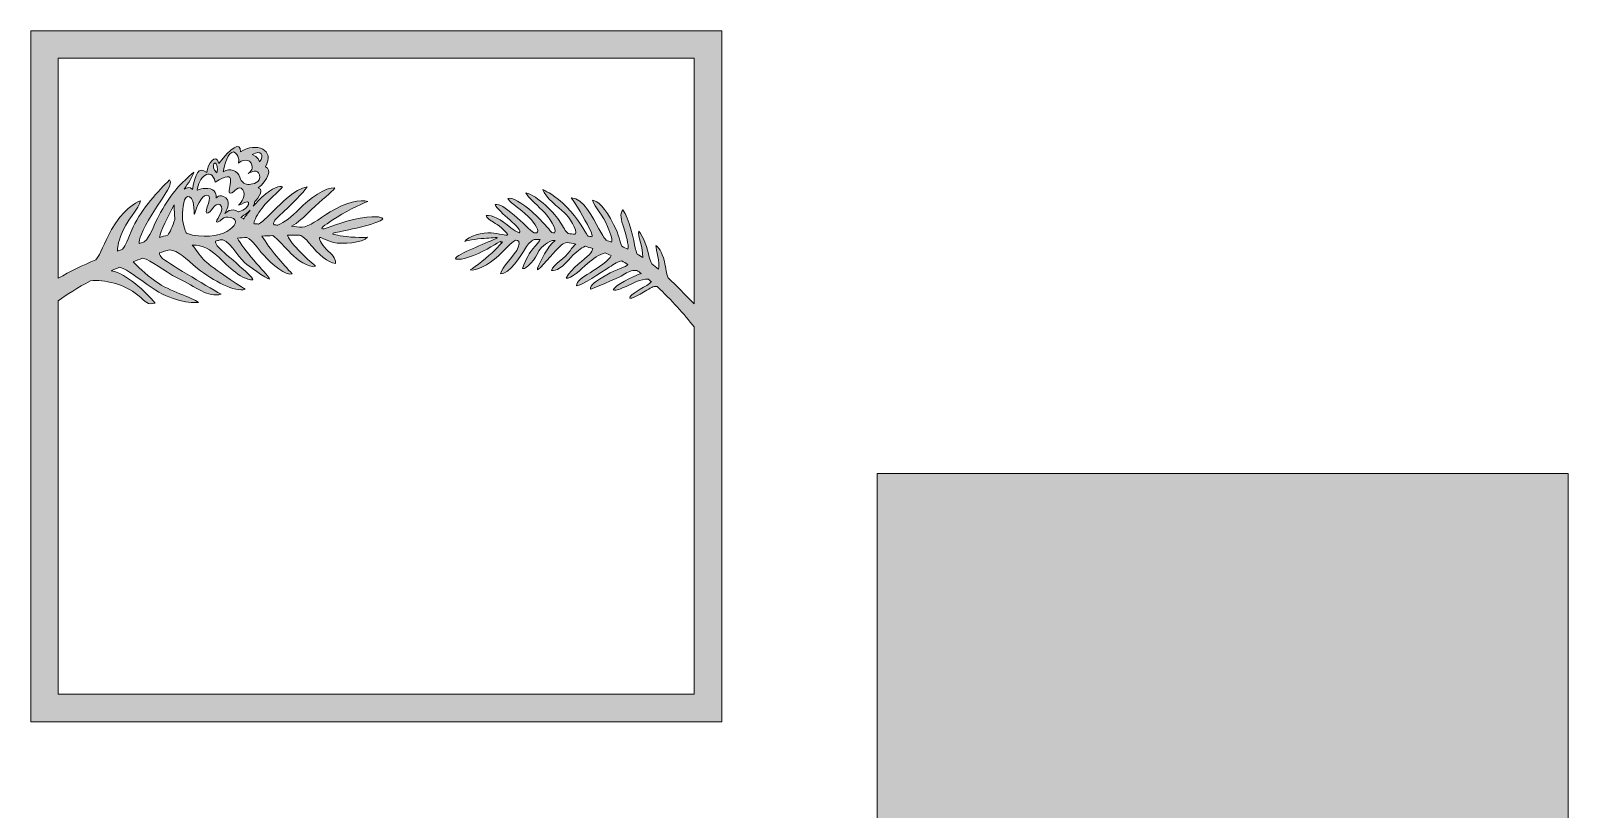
# Model space of a CAD drawing. Header units: inches. Extents: x -622 to 6982, y -2318 to 2869.
# Drawn here: x 4802 to 6982, y -1214 to -110 of the extents above; entities that cross this region are included whole.
import ezdxf

# ---------------------------------------------------------------- set-up
doc = ezdxf.new("R2010")
doc.units = ezdxf.units.IN
doc.header["$MEASUREMENT"] = 0
doc.layers.add('Layer 1', color=7, linetype='Continuous')

msp = doc.modelspace()

# ---------------------------------------------------------------- hatches: boundary and pattern name
at = {"layer": 'Layer 1', "true_color": 0xbee3fb}
h = msp.add_hatch(color=254, dxfattribs=at)
h.dxf.hatch_style = 2
h.paths.add_polyline_path([(4802.2, -110.2), (4802.2, -1089.8), (5781.8, -1089.8), (5781.8, -110.2)])
edge = h.paths.add_edge_path()
edge.add_spline(control_points=[(4841.2, -1050.8), (4841.2, -1050.8), (4841.2, -493.1), (4841.2, -493.1), (4853.2, -484.1), (4868.8, -474.4), (4886.9, -464.8), (4906.5, -462.5), (4934.8, -469.3), (4954.1, -485.1), (4966.4, -495.2), (4967.5, -499.1), (4978.8, -496.4), (4963.8, -479.9), (4939.3, -455.2), (4916.4, -450.5), (4920.2, -448.8), (4924, -447.1), (4928, -445.5), (4935.6, -447.1), (4945.7, -454.5), (4967, -469.9), (4998.2, -492.4), (5022.9, -496.3), (5040.1, -495.4), (5031.2, -487.9), (4998.8, -479.8), (4979.5, -465.7), (4964.2, -454.5), (4953.2, -443.8), (4947.5, -437.6), (4951.8, -436), (4956.2, -434.4), (4960.6, -432.8), (4973.7, -435), (4989.9, -450.8), (5010.9, -461.1), (5036.1, -473.5), (5053.8, -489), (5072, -483.7), (5050.2, -471.3), (4993.7, -437.4), (4988, -432.2), (4985.6, -430), (4984.7, -427.4), (4984.5, -425), (4989.3, -423.5), (4994.2, -422.1), (4999.1, -420.7), (5011.4, -421.9), (5021.3, -432.7), (5038.7, -447.1), (5059.9, -464.7), (5092.8, -481.3), (5106, -476.7), (5095.4, -469.6), (5055, -443.7), (5047, -434.3), (5041.7, -428.1), (5035.1, -419.3), (5031.2, -414.1), (5046.6, -413.7), (5057.5, -421.5), (5066.4, -429.3), (5077.5, -439), (5098.9, -463.4), (5117.1, -463.4), (5116.3, -456.5), (5071.6, -422.6), (5066.5, -415), (5064.8, -412.4), (5064.2, -410.3), (5063.9, -408.5), (5065.9, -408), (5067.7, -407.5), (5069.5, -407), (5071.2, -406.8), (5072.9, -406.6), (5074.6, -406.4), (5087.2, -411.7), (5099.9, -436.3), (5108.7, -441.8), (5114.5, -445.8), (5144.9, -468), (5140.4, -461.2), (5136.5, -455.3), (5101.2, -417.9), (5095.4, -404.3), (5099.7, -403.9), (5104.1, -403.5), (5108.6, -403.1), (5117.5, -407.9), (5122.8, -417.7), (5132.4, -428.6), (5144.1, -442.1), (5164.4, -458), (5172.6, -454.8), (5160.8, -441.6), (5140.3, -419.2), (5130, -401.4), (5135.2, -401.1), (5140.3, -400.8), (5145.3, -400.5), (5152.9, -405.5), (5163.2, -418.6), (5170.8, -425.9), (5180.1, -435), (5195.7, -446.4), (5205.9, -443.9), (5194, -433.8), (5165.9, -407.4), (5166.4, -399.9), (5172.4, -399.8), (5178, -399.9), (5183.1, -400.2), (5183.9, -400.3), (5184.6, -400.3), (5185.3, -400.3), (5189, -402.6), (5192.5, -406), (5196, -410.2), (5211.4, -428.8), (5223.1, -439), (5234, -440.1), (5235.1, -436.2), (5231.7, -429.2), (5224, -422.6), (5216.2, -416), (5210.7, -406), (5211.6, -403.9), (5212.6, -401.8), (5219.2, -406.9), (5231.4, -410.2), (5243.6, -413.5), (5273, -411), (5279.6, -402.8), (5274.7, -404.3), (5250.6, -402.7), (5241, -400.8), (5231.4, -398.9), (5226, -397.9), (5234.9, -396.2), (5243.8, -394.5), (5296.2, -384.1), (5301.3, -377), (5301, -375.7), (5296.2, -371.3), (5269.4, -375.8), (5242.7, -380.2), (5220.1, -392), (5216, -391.1), (5211.8, -390.3), (5217.1, -387.2), (5231, -377.9), (5245, -368.6), (5270.1, -355.7), (5280.2, -352.2), (5270.6, -348.8), (5248, -353.6), (5226.7, -367.1), (5208.6, -378.6), (5197.9, -387.5), (5186.8, -388.9), (5181.9, -388.4), (5176.9, -387.8), (5171.8, -387.4), (5180.6, -382.9), (5189.2, -374.6), (5199.9, -364.1), (5214.9, -349.4), (5228.4, -339.5), (5233.5, -332.9), (5220.3, -331.7), (5197.2, -348.3), (5182.7, -363), (5171.9, -374), (5162.1, -382.1), (5152.5, -385.7), (5150.6, -385.6), (5148.8, -385.5), (5147, -385.3), (5144.2, -379.9), (5154.1, -373.4), (5162, -365.7), (5170.9, -357.1), (5188.4, -340.2), (5193.9, -331.5), (5176.6, -334.3), (5155.5, -356.8), (5147.4, -364.5), (5141.4, -370.3), (5132.7, -379.8), (5125.2, -384.2), (5123, -384.1), (5120.9, -384), (5118.7, -383.9), (5118.2, -381.8), (5119.6, -377.5), (5125.5, -368), (5135.5, -351.7), (5156.4, -337), (5159, -331.5), (5155.9, -329.6), (5145.5, -332.3), (5129.7, -346.3), (5125.5, -350), (5121.5, -354.5), (5117.7, -359.1), (5118.9, -357), (5119.5, -355), (5119.2, -353), (5119.2, -353), (5135.9, -336.7), (5124.7, -333.1), (5137.6, -322.7), (5145.3, -306.3), (5134.8, -303.3), (5149.4, -279), (5121.7, -267.3), (5099.7, -282), (5099.1, -266.1), (5086.2, -276.5), (5068.6, -298.2), (5065, -282.8), (5052.8, -298.3), (5051.9, -311.4), (5039.2, -301.9), (5036.1, -313.1), (5031.3, -335.2), (5028.4, -330.9), (5024, -332.1), (5019.5, -334.9), (5025.8, -325.8), (5031.4, -318.2), (5033.2, -310.8), (5016, -325.4), (5002.3, -339.1), (4986.3, -367.8), (4972.7, -392.3), (4973, -401), (4962.8, -409.7), (4960.4, -410.4), (4958, -411.2), (4955.7, -412), (4955.1, -407), (4959.1, -394.8), (4974.4, -370.3), (4994.7, -337.8), (5003.9, -327.5), (4998.9, -321.8), (4983.7, -336.4), (4959.5, -362.6), (4947.6, -388.1), (4938.3, -408.2), (4937.7, -413.9), (4932.3, -420), (4930, -420.8), (4927.6, -421.7), (4925.2, -422.6), (4924.7, -420.7), (4924.9, -415.6), (4929.5, -401.8), (4936.8, -379.7), (4956.5, -361.7), (4957.8, -351.3), (4951.3, -352.8), (4931.9, -365.1), (4916.8, -391.9), (4905, -412.9), (4902.1, -426.3), (4894.3, -434.9), (4875.9, -442.8), (4857.9, -451.6), (4841.2, -461.1), (4841.2, -461.1), (4841.2, -149.2), (4841.2, -149.2), (4841.2, -149.2), (5742.8, -149.2), (5742.8, -149.2), (5742.8, -149.2), (5742.8, -497.6), (5742.8, -497.6), (5729.3, -483.7), (5717.5, -471.3), (5705.8, -460.4), (5702.3, -453.8), (5703, -448.2), (5700.4, -437.2), (5696.9, -422.3), (5691.9, -416.8), (5688.2, -414.6), (5688.9, -421), (5694.4, -438.3), (5692.1, -448.3), (5689, -445.7), (5685.8, -443.1), (5682.5, -440.7), (5681.2, -438.2), (5680, -435.2), (5679.1, -431.2), (5676.3, -418.7), (5671.4, -402.5), (5664, -394.3), (5662.7, -400.9), (5670.2, -417.9), (5669.8, -431.1), (5669.8, -431.3), (5669.8, -431.5), (5669.8, -431.8), (5667.3, -430.1), (5664.6, -428.5), (5662, -426.9), (5660.7, -424), (5659.7, -420.8), (5659.2, -418.2), (5657.5, -409), (5650.1, -374.8), (5641.7, -364.3), (5636.7, -370.3), (5639.1, -377.7), (5642.8, -389.4), (5645.6, -398.5), (5650.5, -414.4), (5648.8, -419.9), (5646, -418.5), (5643.1, -417.1), (5640, -415.8), (5637.8, -410.1), (5636.6, -400.3), (5628.4, -384.7), (5616.1, -361), (5606.5, -351.1), (5598.5, -350.4), (5601.8, -360.4), (5613.9, -372.3), (5619.8, -387.7), (5625, -401.1), (5627.2, -406.8), (5625.6, -409.9), (5623.1, -409), (5620.6, -408.1), (5617.9, -407.3), (5614.9, -403.7), (5611.3, -397.9), (5607.4, -390.8), (5599.7, -376.6), (5585.8, -346.8), (5568.4, -347.2), (5574.9, -355), (5586.4, -376), (5594.4, -390.8), (5598.3, -398), (5598.5, -401), (5597.5, -402.3), (5595.6, -401.9), (5593.7, -401.6), (5591.8, -401.2), (5588, -395.2), (5577.9, -375.6), (5562.4, -360.5), (5543.7, -342.3), (5535.1, -339.2), (5528.1, -335.4), (5531.9, -346.7), (5550.3, -360.8), (5558.4, -368), (5565.5, -374.2), (5578.1, -393), (5574, -398.7), (5570.7, -398.3), (5567.3, -398), (5563.9, -397.7), (5560.3, -394.6), (5557.2, -389), (5552.9, -381.5), (5546.1, -369.6), (5520.3, -343.8), (5504, -339.9), (5508.5, -347.4), (5516.5, -354.3), (5527.7, -365), (5537.6, -374.5), (5549.1, -392.4), (5544.6, -396.5), (5543.4, -396.5), (5542.2, -396.5), (5541, -396.4), (5535, -389.9), (5529.5, -382.3), (5514.1, -367.9), (5497.9, -352.9), (5483.8, -346.1), (5478.6, -348), (5484.5, -357.2), (5494.7, -360.4), (5507.4, -373.6), (5519, -385.7), (5523.3, -394.2), (5519.5, -396.5), (5518.3, -396.6), (5517.1, -396.6), (5515.9, -396.7), (5509.8, -394.3), (5499.3, -381.4), (5487.4, -371.6), (5473.7, -360.4), (5467.2, -355.3), (5460.6, -356.6), (5464.5, -367.3), (5501.4, -391.5), (5494.8, -396.6), (5490.9, -395.4), (5487, -393.1), (5482.9, -389.8), (5467.7, -377.4), (5456.7, -371.1), (5447.9, -371.9), (5447.6, -375.2), (5453.6, -379.3), (5460.8, -383.3), (5468, -387.3), (5478.7, -397.9), (5478.3, -399.7), (5477.9, -401.5), (5465.1, -397.3), (5454.8, -396.6), (5444.5, -395.9), (5421.4, -401.4), (5417.5, -409), (5421.1, -407), (5440.6, -404.4), (5448.5, -404.4), (5456.5, -404.4), (5468.4, -401.4), (5461.8, -404.7), (5446, -412.3), (5407.2, -426.5), (5404.2, -433), (5404.7, -434), (5409.2, -436.7), (5429.8, -428.9), (5448.8, -421.7), (5464, -410.2), (5469, -408.4), (5468.7, -409), (5468.6, -409.6), (5468.7, -410.2), (5469.4, -410), (5470.2, -409.9), (5470.9, -409.7), (5469.8, -411.5), (5466.1, -415.1), (5460.1, -421.1), (5450.5, -430.7), (5432.5, -445), (5425, -449.4), (5433.2, -450.6), (5450.5, -443.2), (5465.3, -429.1), (5475.7, -419.1), (5482.4, -411.4), (5489.2, -407.3), (5493.5, -407.5), (5496.4, -408.7), (5493.3, -417.2), (5489.1, -428.6), (5469, -445.5), (5468.2, -455), (5480.4, -455.8), (5497.2, -428.9), (5503.4, -418.5), (5507, -412.4), (5511.7, -408.4), (5515.7, -406), (5518.5, -406), (5521.4, -406.1), (5524.3, -406.2), (5523.4, -408.1), (5521.2, -411), (5517.3, -415.4), (5507.7, -426.6), (5505.3, -432.6), (5499.3, -447.5), (5506.1, -448.3), (5518.1, -431.9), (5521.4, -424.7), (5524.1, -418.8), (5532.1, -410.7), (5541.8, -407.4), (5543, -407.5), (5544.2, -407.7), (5545.4, -407.8), (5535.1, -415.3), (5524.7, -437.4), (5520.8, -446.8), (5516.5, -457.1), (5539.3, -429.9), (5546.3, -422.2), (5551.9, -416.1), (5556.2, -411.5), (5562.5, -410.2), (5566.6, -410.9), (5570.8, -411.7), (5574.9, -412.6), (5572.4, -414.7), (5569.5, -417.8), (5566.8, -422), (5559.9, -433.1), (5542.8, -441.3), (5540.5, -450), (5546.7, -451.9), (5556.3, -445), (5568.3, -431.3), (5575.2, -423.5), (5582.5, -418.3), (5588, -415.8), (5591.7, -416.7), (5595.3, -417.8), (5598.9, -418.9), (5598.6, -421.3), (5597.2, -424.3), (5593.8, -427.7), (5587.5, -434.3), (5568.8, -446.4), (5561.3, -460.8), (5568.3, -462.7), (5581.7, -448.8), (5591.3, -440.3), (5599.1, -433.5), (5608.8, -426.6), (5616.4, -425.2), (5619.2, -426.4), (5622.1, -427.6), (5624.9, -428.8), (5623.3, -435.3), (5605.1, -447.2), (5595.1, -453.2), (5583.3, -460.3), (5575.6, -465.5), (5576.1, -471.8), (5583.3, -471.7), (5610.9, -452.7), (5622.3, -445.5), (5629.6, -440.8), (5635.2, -437.1), (5640.1, -436.5), (5643, -438.1), (5645.8, -439.8), (5648.6, -441.5), (5646.5, -445.2), (5631.6, -448.7), (5618.9, -456.1), (5603.1, -465.4), (5594.5, -471), (5595.8, -476.6), (5595.8, -476.6), (5633, -462.2), (5644.4, -454.9), (5650.9, -450.7), (5656.8, -449.7), (5661.3, -449.9), (5663.5, -451.4), (5665.6, -452.9), (5667.8, -454.5), (5667, -454.8), (5666, -455.1), (5664.9, -455.4), (5657.4, -457.6), (5629.2, -471.8), (5627.9, -477.4), (5632.3, -478.9), (5638, -476), (5647.1, -472.4), (5654.9, -469.3), (5666.4, -461.5), (5677.9, -462.5), (5679.3, -463.6), (5680.7, -464.8), (5682, -465.9), (5676.2, -472.5), (5655.9, -481.2), (5652, -487.1), (5647.6, -493.6), (5663.3, -485.9), (5675.6, -478.2), (5683, -473.6), (5686.3, -471.9), (5690, -472.9), (5710.7, -491.7), (5728.3, -512.2), (5742.8, -530), (5742.8, -530), (5742.8, -1050.8), (5742.8, -1050.8), (5742.8, -1050.8), (4841.2, -1050.8), (4841.2, -1050.8)], knot_values=[0, 0, 0, 0, 1, 1, 1, 2, 2, 2, 3, 3, 3, 4, 4, 4, 5, 5, 5, 6, 6, 6, 7, 7, 7, 8, 8, 8, 9, 9, 9, 10, 10, 10, 11, 11, 11, 12, 12, 12, 13, 13, 13, 14, 14, 14, 15, 15, 15, 16, 16, 16, 17, 17, 17, 18, 18, 18, 19, 19, 19, 20, 20, 20, 21, 21, 21, 22, 22, 22, 23, 23, 23, 24, 24, 24, 25, 25, 25, 26, 26, 26, 27, 27, 27, 28, 28, 28, 29, 29, 29, 30, 30, 30, 31, 31, 31, 32, 32, 32, 33, 33, 33, 34, 34, 34, 35, 35, 35, 36, 36, 36, 37, 37, 37, 38, 38, 38, 39, 39, 39, 40, 40, 40, 41, 41, 41, 42, 42, 42, 43, 43, 43, 44, 44, 44, 45, 45, 45, 46, 46, 46, 47, 47, 47, 48, 48, 48, 49, 49, 49, 50, 50, 50, 51, 51, 51, 52, 52, 52, 53, 53, 53, 54, 54, 54, 55, 55, 55, 56, 56, 56, 57, 57, 57, 58, 58, 58, 59, 59, 59, 60, 60, 60, 61, 61, 61, 62, 62, 62, 63, 63, 63, 64, 64, 64, 65, 65, 65, 66, 66, 66, 67, 67, 67, 68, 68, 68, 69, 69, 69, 70, 70, 70, 71, 71, 71, 72, 72, 72, 73, 73, 73, 74, 74, 74, 75, 75, 75, 76, 76, 76, 77, 77, 77, 78, 78, 78, 79, 79, 79, 80, 80, 80, 81, 81, 81, 82, 82, 82, 83, 83, 83, 84, 84, 84, 85, 85, 85, 86, 86, 86, 87, 87, 87, 88, 88, 88, 89, 89, 89, 90, 90, 90, 91, 91, 91, 92, 92, 92, 93, 93, 93, 94, 94, 94, 95, 95, 95, 96, 96, 96, 97, 97, 97, 98, 98, 98, 99, 99, 99, 100, 100, 100, 101, 101, 101, 102, 102, 102, 103, 103, 103, 104, 104, 104, 105, 105, 105, 106, 106, 106, 107, 107, 107, 108, 108, 108, 109, 109, 109, 110, 110, 110, 111, 111, 111, 112, 112, 112, 113, 113, 113, 114, 114, 114, 115, 115, 115, 116, 116, 116, 117, 117, 117, 118, 118, 118, 119, 119, 119, 120, 120, 120, 121, 121, 121, 122, 122, 122, 123, 123, 123, 124, 124, 124, 125, 125, 125, 126, 126, 126, 127, 127, 127, 128, 128, 128, 129, 129, 129, 130, 130, 130, 131, 131, 131, 132, 132, 132, 133, 133, 133, 134, 134, 134, 135, 135, 135, 136, 136, 136, 137, 137, 137, 138, 138, 138, 139, 139, 139, 140, 140, 140, 141, 141, 141, 142, 142, 142, 143, 143, 143, 144, 144, 144, 145, 145, 145, 146, 146, 146, 147, 147, 147, 148, 148, 148, 149, 149, 149, 150, 150, 150, 151, 151, 151, 152, 152, 152, 153, 153, 153, 154, 154, 154, 155, 155, 155, 156, 156, 156, 157, 157, 157, 158, 158, 158, 159, 159, 159, 160, 160, 160, 161, 161, 161, 162, 162, 162, 163, 163, 163, 164, 164, 164, 165, 165, 165, 166, 166, 166, 167, 167, 167, 168, 168, 168, 169, 169, 169, 170, 170, 170, 171, 171, 171, 172, 172, 172, 173, 173, 173, 174, 174, 174, 175, 175, 175, 176, 176, 176, 177, 177, 177, 178, 178, 178, 179, 179, 179, 180, 180, 180, 181, 181, 181, 182, 182, 182, 183, 183, 183, 184, 184, 184, 185, 185, 185, 186, 186, 186, 187, 187, 187, 188, 188, 188, 189, 189, 189, 190, 190, 190, 191, 191, 191, 192, 192, 192, 193, 193, 193, 194, 194, 194, 195, 195, 195, 196, 196, 196, 197, 197, 197, 198, 198, 198, 199, 199, 199, 199], degree=3, periodic=1)
edge = h.paths.add_edge_path()
edge.add_spline(control_points=[(5006.5, -378), (5003.2, -388.2), (4999.6, -395.3), (4996.3, -400), (4992.5, -401), (4988.6, -402), (4984.7, -403.1), (4985.5, -395.3), (4996.9, -372.9), (5005.7, -357.1), (5005.5, -363.2), (5005.9, -370.5), (5006.5, -378)], knot_values=[0, 0, 0, 0, 1, 1, 1, 2, 2, 2, 3, 3, 3, 4, 4, 4, 4], degree=3, periodic=1)
edge = h.paths.add_edge_path()
edge.add_spline(control_points=[(5063.8, -324.9), (5080.5, -314.7), (5085, -315.5), (5085.6, -322.3), (5086.3, -329), (5080.1, -340.6), (5085.4, -340.6), (5090.7, -340.5), (5096.9, -327.4), (5102.8, -335.6), (5108.7, -343.9), (5100.3, -353.5), (5097.3, -357.1), (5094.2, -360.6), (5114.1, -346.6), (5110.8, -356.5), (5108.5, -363.7), (5096.4, -367.1), (5096.4, -367.1), (5087.4, -359.3), (5077.5, -369.2), (5077.5, -369.2), (5077.5, -369.2), (5087.5, -353.2), (5078.6, -347), (5069.6, -340.7), (5065, -347.5), (5065, -347.5), (5065, -347.5), (5066.6, -336.6), (5056.9, -334.3), (5047.1, -332), (5038, -336.4), (5038, -336.4), (5039.7, -319.4), (5057.3, -300.7), (5063.8, -324.9)], knot_values=[0, 0, 0, 0, 1, 1, 1, 2, 2, 2, 3, 3, 3, 4, 4, 4, 5, 5, 5, 6, 6, 6, 7, 7, 7, 8, 8, 8, 9, 9, 9, 10, 10, 10, 11, 11, 11, 12, 12, 12, 12], degree=3, periodic=1)
edge = h.paths.add_edge_path()
edge.add_spline(control_points=[(5061.1, -300.9), (5062.6, -294.6), (5068.6, -298.2), (5066.2, -311.5), (5066.2, -311.5), (5059.5, -307.2), (5061.1, -300.9)], knot_values=[0, 0, 0, 0, 1, 1, 1, 2, 2, 2, 2], degree=3, periodic=1)
edge = h.paths.add_edge_path()
edge.add_spline(control_points=[(5114.6, -298.1), (5118.8, -305), (5113.8, -310.3), (5110.6, -312.7), (5115, -310.1), (5124.2, -305.6), (5126.4, -314.5), (5129.3, -326.3), (5116.5, -327.5), (5111.9, -328.2), (5107.4, -328.9), (5100.1, -325.2), (5098.5, -318), (5096.4, -308.4), (5084.4, -304.2), (5075.2, -310.2), (5075.3, -308.9), (5075.4, -307.5), (5075.7, -306), (5077.5, -294.5), (5085.6, -277.5), (5092.1, -283.2), (5099.6, -289.7), (5096.5, -297.8), (5096.5, -297.8), (5096.5, -297.8), (5108.6, -288.3), (5114.6, -298.1)], knot_values=[0, 0, 0, 0, 1, 1, 1, 2, 2, 2, 3, 3, 3, 4, 4, 4, 5, 5, 5, 6, 6, 6, 7, 7, 7, 8, 8, 8, 9, 9, 9, 9], degree=3, periodic=1)
edge = h.paths.add_edge_path()
edge.add_spline(control_points=[(5116.2, -285.6), (5129.1, -278.3), (5133.5, -286.8), (5126.6, -296.2), (5126.6, -296.2), (5124.5, -288.2), (5116.2, -285.6)], knot_values=[0, 0, 0, 0, 1, 1, 1, 2, 2, 2, 2], degree=3, periodic=1)
edge = h.paths.add_edge_path()
edge.add_spline(control_points=[(5113.4, -364.4), (5109.9, -369), (5106.6, -373.4), (5103.6, -377.1), (5103.1, -376.1), (5101.9, -375.3), (5100.1, -374.9), (5102.6, -372.8), (5108.8, -368.9), (5113.4, -364.4)], knot_values=[0, 0, 0, 0, 1, 1, 1, 2, 2, 2, 3, 3, 3, 3], degree=3, periodic=1)
edge = h.paths.add_edge_path()
edge.add_spline(control_points=[(5051.5, -343.5), (5063, -342.8), (5046.7, -367.1), (5051.9, -368.6), (5057.2, -370), (5063.4, -352.3), (5070.2, -356.6), (5080.2, -363.1), (5060.8, -382.4), (5066.8, -381.5), (5072.9, -380.6), (5073.7, -372.1), (5085.8, -374.8), (5097.8, -377.5), (5092.4, -388.3), (5080.2, -394.7), (5068.1, -401.1), (5046.2, -405.2), (5023, -397.4), (5023, -397.4), (5017.1, -386.1), (5017.2, -373.9), (5017.4, -361.6), (5018.4, -342.5), (5027.4, -345.6), (5036.4, -348.8), (5032.3, -376.1), (5034.6, -368.9), (5037, -361.7), (5043.2, -344), (5051.5, -343.5)], knot_values=[0, 0, 0, 0, 1, 1, 1, 2, 2, 2, 3, 3, 3, 4, 4, 4, 5, 5, 5, 6, 6, 6, 7, 7, 7, 8, 8, 8, 9, 9, 9, 10, 10, 10, 10], degree=3, periodic=1)
at = {"layer": 'Layer 1', "true_color": 0x2e80a9}
h = msp.add_hatch(color=145, dxfattribs=at)
h.dxf.hatch_style = 2
h.paths.add_polyline_path([(6981.8, -738.1), (6981.8, -1717.7), (6002.2, -1717.7), (6002.2, -738.1)])

# ---------------------------------------------------------------- linework, layer by layer
at = {"layer": 'Layer 1', "lineweight": 0}
for points in [[(4802.2, -110.2), (4802.2, -1089.8), (5781.8, -1089.8), (5781.8, -110.2), (4802.2, -110.2)], [(6981.8, -738.1), (6981.8, -1717.7), (6002.2, -1717.7), (6002.2, -738.1), (6981.8, -738.1)]]:
    msp.add_lwpolyline(points, dxfattribs=at)
for points, knots in [([(4841.2, -1050.8), (4841.2, -1050.8), (4841.2, -493.1), (4841.2, -493.1), (4853.2, -484.1), (4868.8, -474.4), (4886.9, -464.8), (4906.5, -462.5), (4934.8, -469.3), (4954.1, -485.1), (4966.4, -495.2), (4967.5, -499.1), (4978.8, -496.4), (4963.8, -479.9), (4939.3, -455.2), (4916.4, -450.5), (4920.2, -448.8), (4924, -447.1), (4928, -445.5), (4935.6, -447.1), (4945.7, -454.5), (4967, -469.9), (4998.2, -492.4), (5022.9, -496.3), (5040.1, -495.4), (5031.2, -487.9), (4998.8, -479.8), (4979.5, -465.7), (4964.2, -454.5), (4953.2, -443.8), (4947.5, -437.6), (4951.8, -436), (4956.2, -434.4), (4960.6, -432.8), (4973.7, -435), (4989.9, -450.8), (5010.9, -461.1), (5036.1, -473.5), (5053.8, -489), (5072, -483.7), (5050.2, -471.3), (4993.7, -437.4), (4988, -432.2), (4985.6, -430), (4984.7, -427.4), (4984.5, -425), (4989.3, -423.5), (4994.2, -422.1), (4999.1, -420.7), (5011.4, -421.9), (5021.3, -432.7), (5038.7, -447.1), (5059.9, -464.7), (5092.8, -481.3), (5106, -476.7), (5095.4, -469.6), (5055, -443.7), (5047, -434.3), (5041.7, -428.1), (5035.1, -419.3), (5031.2, -414.1), (5046.6, -413.7), (5057.5, -421.5), (5066.4, -429.3), (5077.5, -439), (5098.9, -463.4), (5117.1, -463.4), (5116.3, -456.5), (5071.6, -422.6), (5066.5, -415), (5064.8, -412.4), (5064.2, -410.3), (5063.9, -408.5), (5065.9, -408), (5067.7, -407.5), (5069.5, -407), (5071.2, -406.8), (5072.9, -406.6), (5074.6, -406.4), (5087.2, -411.7), (5099.9, -436.3), (5108.7, -441.8), (5114.5, -445.8), (5144.9, -468), (5140.4, -461.2), (5136.5, -455.3), (5101.2, -417.9), (5095.4, -404.3), (5099.7, -403.9), (5104.1, -403.5), (5108.6, -403.1), (5117.5, -407.9), (5122.8, -417.7), (5132.4, -428.6), (5144.1, -442.1), (5164.4, -458), (5172.6, -454.8), (5160.8, -441.6), (5140.3, -419.2), (5130, -401.4), (5135.2, -401.1), (5140.3, -400.8), (5145.3, -400.5), (5152.9, -405.5), (5163.2, -418.6), (5170.8, -425.9), (5180.1, -435), (5195.7, -446.4), (5205.9, -443.9), (5194, -433.8), (5165.9, -407.4), (5166.4, -399.9), (5172.4, -399.8), (5178, -399.9), (5183.1, -400.2), (5183.9, -400.3), (5184.6, -400.3), (5185.3, -400.3), (5189, -402.6), (5192.5, -406), (5196, -410.2), (5211.4, -428.8), (5223.1, -439), (5234, -440.1), (5235.1, -436.2), (5231.7, -429.2), (5224, -422.6), (5216.2, -416), (5210.7, -406), (5211.6, -403.9), (5212.6, -401.8), (5219.2, -406.9), (5231.4, -410.2), (5243.6, -413.5), (5273, -411), (5279.6, -402.8), (5274.7, -404.3), (5250.6, -402.7), (5241, -400.8), (5231.4, -398.9), (5226, -397.9), (5234.9, -396.2), (5243.8, -394.5), (5296.2, -384.1), (5301.3, -377), (5301, -375.7), (5296.2, -371.3), (5269.4, -375.8), (5242.7, -380.2), (5220.1, -392), (5216, -391.1), (5211.8, -390.3), (5217.1, -387.2), (5231, -377.9), (5245, -368.6), (5270.1, -355.7), (5280.2, -352.2), (5270.6, -348.8), (5248, -353.6), (5226.7, -367.1), (5208.6, -378.6), (5197.9, -387.5), (5186.8, -388.9), (5181.9, -388.4), (5176.9, -387.8), (5171.8, -387.4), (5180.6, -382.9), (5189.2, -374.6), (5199.9, -364.1), (5214.9, -349.4), (5228.4, -339.5), (5233.5, -332.9), (5220.3, -331.7), (5197.2, -348.3), (5182.7, -363), (5171.9, -374), (5162.1, -382.1), (5152.5, -385.7), (5150.6, -385.6), (5148.8, -385.5), (5147, -385.3), (5144.2, -379.9), (5154.1, -373.4), (5162, -365.7), (5170.9, -357.1), (5188.4, -340.2), (5193.9, -331.5), (5176.6, -334.3), (5155.5, -356.8), (5147.4, -364.5), (5141.4, -370.3), (5132.7, -379.8), (5125.2, -384.2), (5123, -384.1), (5120.9, -384), (5118.7, -383.9), (5118.2, -381.8), (5119.6, -377.5), (5125.5, -368), (5135.5, -351.7), (5156.4, -337), (5159, -331.5), (5155.9, -329.6), (5145.5, -332.3), (5129.7, -346.3), (5125.5, -350), (5121.5, -354.5), (5117.7, -359.1), (5118.9, -357), (5119.5, -355), (5119.2, -353), (5119.2, -353), (5135.9, -336.7), (5124.7, -333.1), (5137.6, -322.7), (5145.3, -306.3), (5134.8, -303.3), (5149.4, -279), (5121.7, -267.3), (5099.7, -282), (5099.1, -266.1), (5086.2, -276.5), (5068.6, -298.2), (5065, -282.8), (5052.8, -298.3), (5051.9, -311.4), (5039.2, -301.9), (5036.1, -313.1), (5031.3, -335.2), (5028.4, -330.9), (5024, -332.1), (5019.5, -334.9), (5025.8, -325.8), (5031.4, -318.2), (5033.2, -310.8), (5016, -325.4), (5002.3, -339.1), (4986.3, -367.8), (4972.7, -392.3), (4973, -401), (4962.8, -409.7), (4960.4, -410.4), (4958, -411.2), (4955.7, -412), (4955.1, -407), (4959.1, -394.8), (4974.4, -370.3), (4994.7, -337.8), (5003.9, -327.5), (4998.9, -321.8), (4983.7, -336.4), (4959.5, -362.6), (4947.6, -388.1), (4938.3, -408.2), (4937.7, -413.9), (4932.3, -420), (4930, -420.8), (4927.6, -421.7), (4925.2, -422.6), (4924.7, -420.7), (4924.9, -415.6), (4929.5, -401.8), (4936.8, -379.7), (4956.5, -361.7), (4957.8, -351.3), (4951.3, -352.8), (4931.9, -365.1), (4916.8, -391.9), (4905, -412.9), (4902.1, -426.3), (4894.3, -434.9), (4875.9, -442.8), (4857.9, -451.6), (4841.2, -461.1), (4841.2, -461.1), (4841.2, -149.2), (4841.2, -149.2), (4841.2, -149.2), (5742.8, -149.2), (5742.8, -149.2), (5742.8, -149.2), (5742.8, -497.6), (5742.8, -497.6), (5729.3, -483.7), (5717.5, -471.3), (5705.8, -460.4), (5702.3, -453.8), (5703, -448.2), (5700.4, -437.2), (5696.9, -422.3), (5691.9, -416.8), (5688.2, -414.6), (5688.9, -421), (5694.4, -438.3), (5692.1, -448.3), (5689, -445.7), (5685.8, -443.1), (5682.5, -440.7), (5681.2, -438.2), (5680, -435.2), (5679.1, -431.2), (5676.3, -418.7), (5671.4, -402.5), (5664, -394.3), (5662.7, -400.9), (5670.2, -417.9), (5669.8, -431.1), (5669.8, -431.3), (5669.8, -431.5), (5669.8, -431.8), (5667.3, -430.1), (5664.6, -428.5), (5662, -426.9), (5660.7, -424), (5659.7, -420.8), (5659.2, -418.2), (5657.5, -409), (5650.1, -374.8), (5641.7, -364.3), (5636.7, -370.3), (5639.1, -377.7), (5642.8, -389.4), (5645.6, -398.5), (5650.5, -414.4), (5648.8, -419.9), (5646, -418.5), (5643.1, -417.1), (5640, -415.8), (5637.8, -410.1), (5636.6, -400.3), (5628.4, -384.7), (5616.1, -361), (5606.5, -351.1), (5598.5, -350.4), (5601.8, -360.4), (5613.9, -372.3), (5619.8, -387.7), (5625, -401.1), (5627.2, -406.8), (5625.6, -409.9), (5623.1, -409), (5620.6, -408.1), (5617.9, -407.3), (5614.9, -403.7), (5611.3, -397.9), (5607.4, -390.8), (5599.7, -376.6), (5585.8, -346.8), (5568.4, -347.2), (5574.9, -355), (5586.4, -376), (5594.4, -390.8), (5598.3, -398), (5598.5, -401), (5597.5, -402.3), (5595.6, -401.9), (5593.7, -401.6), (5591.8, -401.2), (5588, -395.2), (5577.9, -375.6), (5562.4, -360.5), (5543.7, -342.3), (5535.1, -339.2), (5528.1, -335.4), (5531.9, -346.7), (5550.3, -360.8), (5558.4, -368), (5565.5, -374.2), (5578.1, -393), (5574, -398.7), (5570.7, -398.3), (5567.3, -398), (5563.9, -397.7), (5560.3, -394.6), (5557.2, -389), (5552.9, -381.5), (5546.1, -369.6), (5520.3, -343.8), (5504, -339.9), (5508.5, -347.4), (5516.5, -354.3), (5527.7, -365), (5537.6, -374.5), (5549.1, -392.4), (5544.6, -396.5), (5543.4, -396.5), (5542.2, -396.5), (5541, -396.4), (5535, -389.9), (5529.5, -382.3), (5514.1, -367.9), (5497.9, -352.9), (5483.8, -346.1), (5478.6, -348), (5484.5, -357.2), (5494.7, -360.4), (5507.4, -373.6), (5519, -385.7), (5523.3, -394.2), (5519.5, -396.5), (5518.3, -396.6), (5517.1, -396.6), (5515.9, -396.7), (5509.8, -394.3), (5499.3, -381.4), (5487.4, -371.6), (5473.7, -360.4), (5467.2, -355.3), (5460.6, -356.6), (5464.5, -367.3), (5501.4, -391.5), (5494.8, -396.6), (5490.9, -395.4), (5487, -393.1), (5482.9, -389.8), (5467.7, -377.4), (5456.7, -371.1), (5447.9, -371.9), (5447.6, -375.2), (5453.6, -379.3), (5460.8, -383.3), (5468, -387.3), (5478.7, -397.9), (5478.3, -399.7), (5477.9, -401.5), (5465.1, -397.3), (5454.8, -396.6), (5444.5, -395.9), (5421.4, -401.4), (5417.5, -409), (5421.1, -407), (5440.6, -404.4), (5448.5, -404.4), (5456.5, -404.4), (5468.4, -401.4), (5461.8, -404.7), (5446, -412.3), (5407.2, -426.5), (5404.2, -433), (5404.7, -434), (5409.2, -436.7), (5429.8, -428.9), (5448.8, -421.7), (5464, -410.2), (5469, -408.4), (5468.7, -409), (5468.6, -409.6), (5468.7, -410.2), (5469.4, -410), (5470.2, -409.9), (5470.9, -409.7), (5469.8, -411.5), (5466.1, -415.1), (5460.1, -421.1), (5450.5, -430.7), (5432.5, -445), (5425, -449.4), (5433.2, -450.6), (5450.5, -443.2), (5465.3, -429.1), (5475.7, -419.1), (5482.4, -411.4), (5489.2, -407.3), (5493.5, -407.5), (5496.4, -408.7), (5493.3, -417.2), (5489.1, -428.6), (5469, -445.5), (5468.2, -455), (5480.4, -455.8), (5497.2, -428.9), (5503.4, -418.5), (5507, -412.4), (5511.7, -408.4), (5515.7, -406), (5518.5, -406), (5521.4, -406.1), (5524.3, -406.2), (5523.4, -408.1), (5521.2, -411), (5517.3, -415.4), (5507.7, -426.6), (5505.3, -432.6), (5499.3, -447.5), (5506.1, -448.3), (5518.1, -431.9), (5521.4, -424.7), (5524.1, -418.8), (5532.1, -410.7), (5541.8, -407.4), (5543, -407.5), (5544.2, -407.7), (5545.4, -407.8), (5535.1, -415.3), (5524.7, -437.4), (5520.8, -446.8), (5516.5, -457.1), (5539.3, -429.9), (5546.3, -422.2), (5551.9, -416.1), (5556.2, -411.5), (5562.5, -410.2), (5566.6, -410.9), (5570.8, -411.7), (5574.9, -412.6), (5572.4, -414.7), (5569.5, -417.8), (5566.8, -422), (5559.9, -433.1), (5542.8, -441.3), (5540.5, -450), (5546.7, -451.9), (5556.3, -445), (5568.3, -431.3), (5575.2, -423.5), (5582.5, -418.3), (5588, -415.8), (5591.7, -416.7), (5595.3, -417.8), (5598.9, -418.9), (5598.6, -421.3), (5597.2, -424.3), (5593.8, -427.7), (5587.5, -434.3), (5568.8, -446.4), (5561.3, -460.8), (5568.3, -462.7), (5581.7, -448.8), (5591.3, -440.3), (5599.1, -433.5), (5608.8, -426.6), (5616.4, -425.2), (5619.2, -426.4), (5622.1, -427.6), (5624.9, -428.8), (5623.3, -435.3), (5605.1, -447.2), (5595.1, -453.2), (5583.3, -460.3), (5575.6, -465.5), (5576.1, -471.8), (5583.3, -471.7), (5610.9, -452.7), (5622.3, -445.5), (5629.6, -440.8), (5635.2, -437.1), (5640.1, -436.5), (5643, -438.1), (5645.8, -439.8), (5648.6, -441.5), (5646.5, -445.2), (5631.6, -448.7), (5618.9, -456.1), (5603.1, -465.4), (5594.5, -471), (5595.8, -476.6), (5595.8, -476.6), (5633, -462.2), (5644.4, -454.9), (5650.9, -450.7), (5656.8, -449.7), (5661.3, -449.9), (5663.5, -451.4), (5665.6, -452.9), (5667.8, -454.5), (5667, -454.8), (5666, -455.1), (5664.9, -455.4), (5657.4, -457.6), (5629.2, -471.8), (5627.9, -477.4), (5632.3, -478.9), (5638, -476), (5647.1, -472.4), (5654.9, -469.3), (5666.4, -461.5), (5677.9, -462.5), (5679.3, -463.6), (5680.7, -464.8), (5682, -465.9), (5676.2, -472.5), (5655.9, -481.2), (5652, -487.1), (5647.6, -493.6), (5663.3, -485.9), (5675.6, -478.2), (5683, -473.6), (5686.3, -471.9), (5690, -472.9), (5710.7, -491.7), (5728.3, -512.2), (5742.8, -530), (5742.8, -530), (5742.8, -1050.8), (5742.8, -1050.8), (5742.8, -1050.8), (4841.2, -1050.8), (4841.2, -1050.8)], [0, 0, 0, 0, 1, 1, 1, 2, 2, 2, 3, 3, 3, 4, 4, 4, 5, 5, 5, 6, 6, 6, 7, 7, 7, 8, 8, 8, 9, 9, 9, 10, 10, 10, 11, 11, 11, 12, 12, 12, 13, 13, 13, 14, 14, 14, 15, 15, 15, 16, 16, 16, 17, 17, 17, 18, 18, 18, 19, 19, 19, 20, 20, 20, 21, 21, 21, 22, 22, 22, 23, 23, 23, 24, 24, 24, 25, 25, 25, 26, 26, 26, 27, 27, 27, 28, 28, 28, 29, 29, 29, 30, 30, 30, 31, 31, 31, 32, 32, 32, 33, 33, 33, 34, 34, 34, 35, 35, 35, 36, 36, 36, 37, 37, 37, 38, 38, 38, 39, 39, 39, 40, 40, 40, 41, 41, 41, 42, 42, 42, 43, 43, 43, 44, 44, 44, 45, 45, 45, 46, 46, 46, 47, 47, 47, 48, 48, 48, 49, 49, 49, 50, 50, 50, 51, 51, 51, 52, 52, 52, 53, 53, 53, 54, 54, 54, 55, 55, 55, 56, 56, 56, 57, 57, 57, 58, 58, 58, 59, 59, 59, 60, 60, 60, 61, 61, 61, 62, 62, 62, 63, 63, 63, 64, 64, 64, 65, 65, 65, 66, 66, 66, 67, 67, 67, 68, 68, 68, 69, 69, 69, 70, 70, 70, 71, 71, 71, 72, 72, 72, 73, 73, 73, 74, 74, 74, 75, 75, 75, 76, 76, 76, 77, 77, 77, 78, 78, 78, 79, 79, 79, 80, 80, 80, 81, 81, 81, 82, 82, 82, 83, 83, 83, 84, 84, 84, 85, 85, 85, 86, 86, 86, 87, 87, 87, 88, 88, 88, 89, 89, 89, 90, 90, 90, 91, 91, 91, 92, 92, 92, 93, 93, 93, 94, 94, 94, 95, 95, 95, 96, 96, 96, 97, 97, 97, 98, 98, 98, 99, 99, 99, 100, 100, 100, 101, 101, 101, 102, 102, 102, 103, 103, 103, 104, 104, 104, 105, 105, 105, 106, 106, 106, 107, 107, 107, 108, 108, 108, 109, 109, 109, 110, 110, 110, 111, 111, 111, 112, 112, 112, 113, 113, 113, 114, 114, 114, 115, 115, 115, 116, 116, 116, 117, 117, 117, 118, 118, 118, 119, 119, 119, 120, 120, 120, 121, 121, 121, 122, 122, 122, 123, 123, 123, 124, 124, 124, 125, 125, 125, 126, 126, 126, 127, 127, 127, 128, 128, 128, 129, 129, 129, 130, 130, 130, 131, 131, 131, 132, 132, 132, 133, 133, 133, 134, 134, 134, 135, 135, 135, 136, 136, 136, 137, 137, 137, 138, 138, 138, 139, 139, 139, 140, 140, 140, 141, 141, 141, 142, 142, 142, 143, 143, 143, 144, 144, 144, 145, 145, 145, 146, 146, 146, 147, 147, 147, 148, 148, 148, 149, 149, 149, 150, 150, 150, 151, 151, 151, 152, 152, 152, 153, 153, 153, 154, 154, 154, 155, 155, 155, 156, 156, 156, 157, 157, 157, 158, 158, 158, 159, 159, 159, 160, 160, 160, 161, 161, 161, 162, 162, 162, 163, 163, 163, 164, 164, 164, 165, 165, 165, 166, 166, 166, 167, 167, 167, 168, 168, 168, 169, 169, 169, 170, 170, 170, 171, 171, 171, 172, 172, 172, 173, 173, 173, 174, 174, 174, 175, 175, 175, 176, 176, 176, 177, 177, 177, 178, 178, 178, 179, 179, 179, 180, 180, 180, 181, 181, 181, 182, 182, 182, 183, 183, 183, 184, 184, 184, 185, 185, 185, 186, 186, 186, 187, 187, 187, 188, 188, 188, 189, 189, 189, 190, 190, 190, 191, 191, 191, 192, 192, 192, 193, 193, 193, 194, 194, 194, 195, 195, 195, 196, 196, 196, 197, 197, 197, 198, 198, 198, 199, 199, 199, 199]), ([(5114.6, -298.1), (5118.8, -305), (5113.8, -310.3), (5110.6, -312.7), (5115, -310.1), (5124.2, -305.6), (5126.4, -314.5), (5129.3, -326.3), (5116.5, -327.5), (5111.9, -328.2), (5107.4, -328.9), (5100.1, -325.2), (5098.5, -318), (5096.4, -308.4), (5084.4, -304.2), (5075.2, -310.2), (5075.3, -308.9), (5075.4, -307.5), (5075.7, -306), (5077.5, -294.5), (5085.6, -277.5), (5092.1, -283.2), (5099.6, -289.7), (5096.5, -297.8), (5096.5, -297.8), (5096.5, -297.8), (5108.6, -288.3), (5114.6, -298.1)], [0, 0, 0, 0, 1, 1, 1, 2, 2, 2, 3, 3, 3, 4, 4, 4, 5, 5, 5, 6, 6, 6, 7, 7, 7, 8, 8, 8, 9, 9, 9, 9]), ([(5116.2, -285.6), (5129.1, -278.3), (5133.5, -286.8), (5126.6, -296.2), (5126.6, -296.2), (5124.5, -288.2), (5116.2, -285.6)], [0, 0, 0, 0, 1, 1, 1, 2, 2, 2, 2]), ([(5063.8, -324.9), (5080.5, -314.7), (5085, -315.5), (5085.6, -322.3), (5086.3, -329), (5080.1, -340.6), (5085.4, -340.6), (5090.7, -340.5), (5096.9, -327.4), (5102.8, -335.6), (5108.7, -343.9), (5100.3, -353.5), (5097.3, -357.1), (5094.2, -360.6), (5114.1, -346.6), (5110.8, -356.5), (5108.5, -363.7), (5096.4, -367.1), (5096.4, -367.1), (5087.4, -359.3), (5077.5, -369.2), (5077.5, -369.2), (5077.5, -369.2), (5087.5, -353.2), (5078.6, -347), (5069.6, -340.7), (5065, -347.5), (5065, -347.5), (5065, -347.5), (5066.6, -336.6), (5056.9, -334.3), (5047.1, -332), (5038, -336.4), (5038, -336.4), (5039.7, -319.4), (5057.3, -300.7), (5063.8, -324.9)], [0, 0, 0, 0, 1, 1, 1, 2, 2, 2, 3, 3, 3, 4, 4, 4, 5, 5, 5, 6, 6, 6, 7, 7, 7, 8, 8, 8, 9, 9, 9, 10, 10, 10, 11, 11, 11, 12, 12, 12, 12]), ([(5061.1, -300.9), (5062.6, -294.6), (5068.6, -298.2), (5066.2, -311.5), (5066.2, -311.5), (5059.5, -307.2), (5061.1, -300.9)], [0, 0, 0, 0, 1, 1, 1, 2, 2, 2, 2]), ([(5051.5, -343.5), (5063, -342.8), (5046.7, -367.1), (5051.9, -368.6), (5057.2, -370), (5063.4, -352.3), (5070.2, -356.6), (5080.2, -363.1), (5060.8, -382.4), (5066.8, -381.5), (5072.9, -380.6), (5073.7, -372.1), (5085.8, -374.8), (5097.8, -377.5), (5092.4, -388.3), (5080.2, -394.7), (5068.1, -401.1), (5046.2, -405.2), (5023, -397.4), (5023, -397.4), (5017.1, -386.1), (5017.2, -373.9), (5017.4, -361.6), (5018.4, -342.5), (5027.4, -345.6), (5036.4, -348.8), (5032.3, -376.1), (5034.6, -368.9), (5037, -361.7), (5043.2, -344), (5051.5, -343.5)], [0, 0, 0, 0, 1, 1, 1, 2, 2, 2, 3, 3, 3, 4, 4, 4, 5, 5, 5, 6, 6, 6, 7, 7, 7, 8, 8, 8, 9, 9, 9, 10, 10, 10, 10]), ([(5006.5, -378), (5003.2, -388.2), (4999.6, -395.3), (4996.3, -400), (4992.5, -401), (4988.6, -402), (4984.7, -403.1), (4985.5, -395.3), (4996.9, -372.9), (5005.7, -357.1), (5005.5, -363.2), (5005.9, -370.5), (5006.5, -378)], [0, 0, 0, 0, 1, 1, 1, 2, 2, 2, 3, 3, 3, 4, 4, 4, 4]), ([(5113.4, -364.4), (5109.9, -369), (5106.6, -373.4), (5103.6, -377.1), (5103.1, -376.1), (5101.9, -375.3), (5100.1, -374.9), (5102.6, -372.8), (5108.8, -368.9), (5113.4, -364.4)], [0, 0, 0, 0, 1, 1, 1, 2, 2, 2, 3, 3, 3, 3])]:
    msp.add_open_spline(points, degree=3, knots=knots, dxfattribs=at)

doc.saveas('drawing.dxf')
